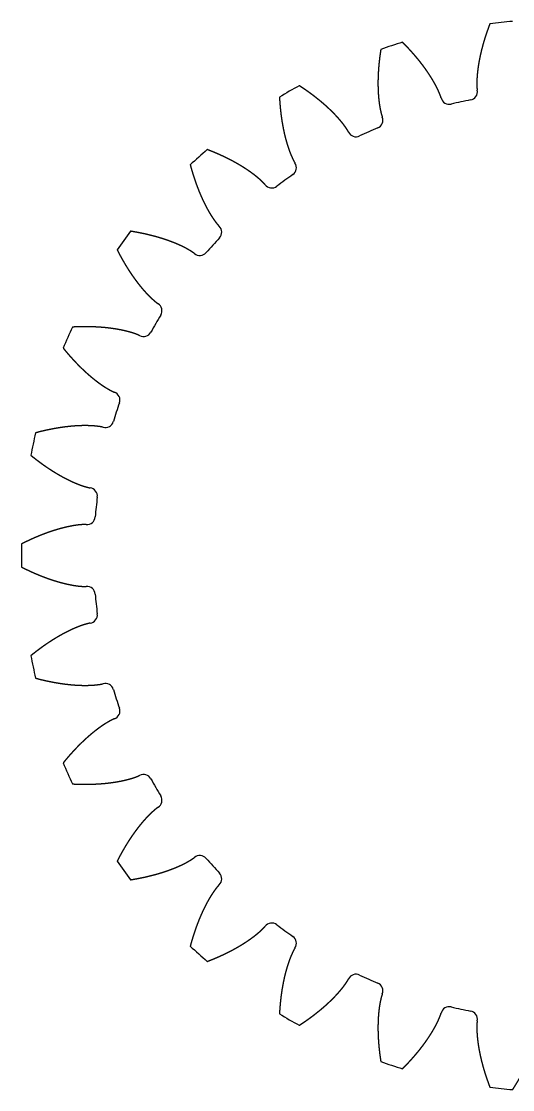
# Model space of a CAD drawing. Header units: millimetres. Extents: x -32 to 32, y -31.9 to 31.9.
# Drawn here: x -32 to -2.7, y -31.9 to 31.9 of the extents above; entities that cross this region are included whole.
import ezdxf

# ---------------------------------------------------------------- set-up
doc = ezdxf.new("R2010")
doc.units = ezdxf.units.MM
doc.layers.get('0').update_dxf_attribs({"linetype": 'CONTINUOUS'})

msp = doc.modelspace()

# ---------------------------------------------------------------- linework, layer by layer
for p, q in [((-4.778, 27.783), (-4.777, 27.774)), ((-6.933, 27.315), (-6.935, 27.324)), ((-10.45, 26.182), (-10.447, 26.174)), ((-12.461, 25.277), (-12.465, 25.285)), ((-15.665, 23.437), (-15.66, 23.43)), ((-17.444, 22.134), (-17.449, 22.141)), ((-20.196, 19.668), (-20.189, 19.662)), ((-21.665, 18.024), (-21.672, 18.029)), ((-23.844, 15.039), (-23.836, 15.035)), ((-24.938, 13.125), (-24.947, 13.13)), ((-26.45, 9.753), (-26.441, 9.75)), ((-27.122, 7.654), (-27.131, 7.656)), ((-27.9, 4.041), (-27.891, 4.04)), ((-28.121, 1.847), (-28.13, 1.848)), ((-28.13, -1.848), (-28.121, -1.847)), ((-27.891, -4.04), (-27.9, -4.041)), ((-27.131, -7.656), (-27.122, -7.654)), ((-26.441, -9.75), (-26.45, -9.753)), ((-24.947, -13.13), (-24.938, -13.125)), ((-23.836, -15.035), (-23.844, -15.039)), ((-21.672, -18.029), (-21.665, -18.024)), ((-20.189, -19.662), (-20.196, -19.668)), ((-17.449, -22.141), (-17.444, -22.134)), ((-15.66, -23.43), (-15.665, -23.437)), ((-12.465, -25.285), (-12.461, -25.277)), ((-10.447, -26.174), (-10.45, -26.182)), ((-6.935, -27.324), (-6.933, -27.315)), ((-4.777, -27.774), (-4.778, -27.783))]:
    msp.add_line(p, q)
for centre, radius, start, end in [((0, 0), 32, 94.77518, 97.22482), ((0, 0), 32, 106.77518, 109.22482), ((0, 0), 32, 118.77518, 121.22482), ((-5.269, 27.689), 0.5, -79.22509, 9.75847), ((-6.448, 27.438), 0.5, 194.24153, 283.22509), ((0, 0), 27.686, 100.77491, 103.22509), ((-10.911, 25.988), 0.5, -67.22509, 21.75847), ((0, 0), 27.686, 112.77491, 115.22509), ((-12.012, 25.498), 0.5, 206.24153, 295.22509), ((0, 0), 32, 130.77518, 133.22482), ((-16.076, 23.152), 0.5, -55.22509, 33.75847), ((0, 0), 27.686, 124.77491, 127.22509), ((-17.051, 22.444), 0.5, 218.24153, 307.22509), ((0, 0), 32, 142.77518, 145.22482), ((-20.538, 19.304), 0.5, -43.22509, 45.75847), ((0, 0), 27.686, 136.77491, 139.22509), ((-21.345, 18.408), 0.5, 230.24153, 319.22509), ((-24.103, 14.612), 0.5, -31.22509, 57.75847), ((0, 0), 27.686, 148.77491, 151.22509), ((0, 0), 32, 154.77518, 157.22482), ((-24.706, 13.568), 0.5, 242.24153, 331.22509), ((-26.614, 9.281), 0.5, -19.22509, 69.75847), ((0, 0), 27.686, 160.77491, 163.22509), ((-26.987, 8.135), 0.5, 254.24153, 343.22509), ((0, 0), 32, 166.77518, 169.22482), ((-27.962, 3.545), 0.5, -7.22509, 81.75847), ((0, 0), 27.686, 172.77491, 175.22509), ((-28.088, 2.346), 0.5, 266.24153, 355.22509), ((0, 0), 32, 178.77518, 181.22482), ((-28.088, -2.346), 0.5, 4.77491, 93.75847), ((0, 0), 27.686, 184.77491, 187.22509), ((-27.962, -3.545), 0.5, -81.75847, 7.22509), ((0, 0), 32, 190.77518, 193.22482), ((-26.987, -8.135), 0.5, 16.77491, 105.75847), ((0, 0), 27.686, 196.77491, 199.22509), ((-26.614, -9.281), 0.5, -69.75847, 19.22509), ((0, 0), 32, 202.77518, 205.22482), ((-24.706, -13.568), 0.5, 28.77491, 117.75847), ((0, 0), 27.686, 208.77491, 211.22509), ((-24.103, -14.612), 0.5, -57.75847, 31.22509), ((0, 0), 32, 214.77518, 217.22482), ((-21.345, -18.408), 0.5, 40.77491, 129.75847), ((0, 0), 27.686, 220.77491, 223.22509), ((-20.538, -19.304), 0.5, -45.75847, 43.22509), ((-17.051, -22.444), 0.5, 52.77491, 141.75847), ((0, 0), 27.686, 232.77491, 235.22509), ((-16.076, -23.152), 0.5, -33.75847, 55.22509), ((0, 0), 32, 226.77518, 229.22482), ((-12.012, -25.498), 0.5, 64.77491, 153.75847), ((0, 0), 27.686, 244.77491, 247.22509), ((-10.911, -25.988), 0.5, -21.75847, 67.22509), ((0, 0), 32, 238.77518, 241.22482), ((-6.448, -27.438), 0.5, 76.77491, 165.75847), ((0, 0), 27.686, 256.77491, 259.22509), ((-5.269, -27.689), 0.5, -9.75847, 79.22509), ((0, 0), 32, 250.77518, 253.22482), ((0, 0), 32, 262.77518, 265.22482)]:
    msp.add_arc(centre, radius, start, end)
for points in [[(-4.024, 31.746), (-4.029, 31.735), (-4.037, 31.712), (-4.05, 31.678), (-4.067, 31.633), (-4.088, 31.576), (-4.109, 31.52), (-4.13, 31.463), (-4.15, 31.406), (-4.17, 31.35), (-4.19, 31.293), (-4.21, 31.236), (-4.229, 31.18), (-4.248, 31.123), (-4.267, 31.066), (-4.285, 31.01), (-4.303, 30.953), (-4.321, 30.896), (-4.339, 30.839), (-4.356, 30.782), (-4.373, 30.726), (-4.39, 30.669), (-4.407, 30.612), (-4.423, 30.555), (-4.439, 30.498), (-4.455, 30.441), (-4.47, 30.384), (-4.485, 30.328), (-4.5, 30.271), (-4.514, 30.214), (-4.529, 30.157), (-4.543, 30.1), (-4.556, 30.043), (-4.569, 29.986), (-4.582, 29.929), (-4.595, 29.872), (-4.607, 29.815), (-4.619, 29.759), (-4.631, 29.702), (-4.642, 29.645), (-4.654, 29.588), (-4.664, 29.531), (-4.675, 29.474), (-4.685, 29.417), (-4.694, 29.361), (-4.703, 29.304), (-4.712, 29.247), (-4.721, 29.19), (-4.729, 29.133), (-4.737, 29.077), (-4.744, 29.02), (-4.751, 28.963), (-4.758, 28.906), (-4.764, 28.85), (-4.77, 28.793), (-4.775, 28.736), (-4.78, 28.68), (-4.784, 28.623), (-4.789, 28.567), (-4.792, 28.51), (-4.795, 28.454), (-4.798, 28.398), (-4.799, 28.341), (-4.8, 28.285), (-4.801, 28.229), (-4.801, 28.173), (-4.8, 28.117), (-4.8, 28.061), (-4.798, 28.005), (-4.796, 27.949), (-4.793, 27.893), (-4.788, 27.849), (-4.784, 27.816), (-4.78, 27.794), (-4.778, 27.783)], [(-6.935, 27.324), (-6.938, 27.335), (-6.944, 27.357), (-6.953, 27.389), (-6.967, 27.431), (-6.986, 27.483), (-7.007, 27.535), (-7.029, 27.587), (-7.051, 27.638), (-7.073, 27.69), (-7.096, 27.741), (-7.119, 27.792), (-7.143, 27.843), (-7.167, 27.894), (-7.193, 27.944), (-7.218, 27.995), (-7.245, 28.045), (-7.271, 28.095), (-7.298, 28.145), (-7.326, 28.194), (-7.354, 28.244), (-7.382, 28.293), (-7.411, 28.343), (-7.44, 28.392), (-7.469, 28.441), (-7.499, 28.489), (-7.529, 28.538), (-7.56, 28.587), (-7.591, 28.635), (-7.622, 28.683), (-7.654, 28.731), (-7.686, 28.779), (-7.718, 28.827), (-7.75, 28.875), (-7.783, 28.923), (-7.817, 28.97), (-7.85, 29.017), (-7.884, 29.065), (-7.918, 29.112), (-7.952, 29.159), (-7.987, 29.206), (-8.022, 29.252), (-8.057, 29.299), (-8.093, 29.345), (-8.129, 29.392), (-8.165, 29.438), (-8.201, 29.484), (-8.238, 29.53), (-8.275, 29.576), (-8.312, 29.621), (-8.35, 29.667), (-8.387, 29.712), (-8.425, 29.758), (-8.463, 29.803), (-8.502, 29.848), (-8.541, 29.893), (-8.58, 29.938), (-8.619, 29.982), (-8.658, 30.027), (-8.698, 30.072), (-8.738, 30.116), (-8.778, 30.16), (-8.819, 30.204), (-8.859, 30.248), (-8.9, 30.292), (-8.941, 30.336), (-8.983, 30.379), (-9.024, 30.423), (-9.066, 30.466), (-9.108, 30.509), (-9.15, 30.552), (-9.184, 30.587), (-9.21, 30.613), (-9.227, 30.63), (-9.236, 30.638)], [(-10.537, 30.215), (-10.539, 30.204), (-10.542, 30.18), (-10.548, 30.144), (-10.555, 30.096), (-10.564, 30.036), (-10.573, 29.977), (-10.581, 29.917), (-10.589, 29.857), (-10.597, 29.798), (-10.605, 29.738), (-10.612, 29.679), (-10.619, 29.619), (-10.626, 29.56), (-10.632, 29.5), (-10.639, 29.441), (-10.645, 29.382), (-10.65, 29.322), (-10.656, 29.263), (-10.661, 29.204), (-10.666, 29.145), (-10.671, 29.086), (-10.675, 29.027), (-10.679, 28.968), (-10.683, 28.909), (-10.686, 28.85), (-10.69, 28.791), (-10.693, 28.732), (-10.695, 28.674), (-10.698, 28.615), (-10.7, 28.556), (-10.701, 28.498), (-10.703, 28.439), (-10.704, 28.381), (-10.705, 28.323), (-10.705, 28.264), (-10.706, 28.206), (-10.706, 28.148), (-10.705, 28.09), (-10.705, 28.032), (-10.703, 27.974), (-10.702, 27.916), (-10.7, 27.858), (-10.698, 27.801), (-10.696, 27.743), (-10.693, 27.685), (-10.69, 27.628), (-10.687, 27.571), (-10.683, 27.513), (-10.679, 27.456), (-10.674, 27.399), (-10.669, 27.342), (-10.664, 27.285), (-10.658, 27.229), (-10.652, 27.172), (-10.645, 27.116), (-10.638, 27.059), (-10.631, 27.003), (-10.623, 26.947), (-10.615, 26.891), (-10.606, 26.835), (-10.597, 26.78), (-10.587, 26.724), (-10.576, 26.669), (-10.565, 26.614), (-10.553, 26.559), (-10.541, 26.504), (-10.529, 26.45), (-10.516, 26.395), (-10.502, 26.341), (-10.487, 26.287), (-10.474, 26.245), (-10.462, 26.213), (-10.454, 26.193), (-10.45, 26.182)], [(-12.465, 25.285), (-12.47, 25.295), (-12.48, 25.315), (-12.496, 25.345), (-12.518, 25.383), (-12.548, 25.43), (-12.579, 25.477), (-12.611, 25.523), (-12.643, 25.568), (-12.676, 25.614), (-12.709, 25.659), (-12.742, 25.705), (-12.776, 25.75), (-12.81, 25.794), (-12.845, 25.838), (-12.881, 25.882), (-12.917, 25.926), (-12.954, 25.969), (-12.991, 26.012), (-13.028, 26.055), (-13.065, 26.098), (-13.103, 26.14), (-13.141, 26.182), (-13.18, 26.224), (-13.219, 26.266), (-13.258, 26.308), (-13.298, 26.349), (-13.338, 26.39), (-13.379, 26.431), (-13.419, 26.472), (-13.46, 26.512), (-13.501, 26.553), (-13.543, 26.593), (-13.585, 26.633), (-13.627, 26.672), (-13.669, 26.712), (-13.712, 26.751), (-13.754, 26.79), (-13.798, 26.829), (-13.841, 26.868), (-13.885, 26.907), (-13.929, 26.945), (-13.973, 26.983), (-14.017, 27.021), (-14.062, 27.059), (-14.107, 27.097), (-14.152, 27.134), (-14.198, 27.172), (-14.243, 27.209), (-14.289, 27.246), (-14.335, 27.283), (-14.382, 27.319), (-14.428, 27.356), (-14.475, 27.392), (-14.522, 27.428), (-14.569, 27.464), (-14.617, 27.5), (-14.664, 27.535), (-14.712, 27.571), (-14.76, 27.606), (-14.809, 27.641), (-14.857, 27.676), (-14.906, 27.711), (-14.955, 27.745), (-15.004, 27.78), (-15.053, 27.814), (-15.103, 27.848), (-15.152, 27.882), (-15.202, 27.915), (-15.252, 27.949), (-15.303, 27.982), (-15.343, 28.009), (-15.374, 28.029), (-15.394, 28.042), (-15.404, 28.048)], [(-16.589, 27.364), (-16.588, 27.352), (-16.587, 27.328), (-16.585, 27.292), (-16.582, 27.244), (-16.578, 27.183), (-16.574, 27.123), (-16.57, 27.063), (-16.566, 27.003), (-16.561, 26.943), (-16.556, 26.883), (-16.551, 26.824), (-16.545, 26.764), (-16.539, 26.705), (-16.534, 26.645), (-16.527, 26.586), (-16.521, 26.526), (-16.514, 26.467), (-16.507, 26.408), (-16.5, 26.349), (-16.492, 26.29), (-16.485, 26.232), (-16.477, 26.173), (-16.468, 26.114), (-16.46, 26.056), (-16.451, 25.998), (-16.442, 25.939), (-16.433, 25.881), (-16.423, 25.823), (-16.413, 25.765), (-16.403, 25.708), (-16.393, 25.65), (-16.382, 25.593), (-16.371, 25.535), (-16.36, 25.478), (-16.348, 25.421), (-16.336, 25.364), (-16.324, 25.307), (-16.312, 25.25), (-16.299, 25.194), (-16.286, 25.137), (-16.272, 25.081), (-16.259, 25.025), (-16.245, 24.969), (-16.23, 24.913), (-16.216, 24.857), (-16.201, 24.802), (-16.185, 24.746), (-16.17, 24.691), (-16.154, 24.636), (-16.138, 24.581), (-16.121, 24.527), (-16.104, 24.472), (-16.086, 24.418), (-16.069, 24.364), (-16.05, 24.31), (-16.032, 24.256), (-16.013, 24.203), (-15.994, 24.149), (-15.974, 24.096), (-15.954, 24.044), (-15.933, 23.991), (-15.912, 23.939), (-15.89, 23.887), (-15.867, 23.836), (-15.845, 23.785), (-15.821, 23.733), (-15.798, 23.683), (-15.774, 23.632), (-15.749, 23.582), (-15.723, 23.532), (-15.701, 23.494), (-15.684, 23.465), (-15.672, 23.447), (-15.665, 23.437)], [(-17.449, 22.141), (-17.456, 22.15), (-17.47, 22.167), (-17.492, 22.193), (-17.522, 22.226), (-17.561, 22.266), (-17.601, 22.305), (-17.642, 22.343), (-17.683, 22.381), (-17.724, 22.419), (-17.766, 22.456), (-17.808, 22.494), (-17.85, 22.531), (-17.893, 22.567), (-17.937, 22.603), (-17.981, 22.638), (-18.025, 22.674), (-18.07, 22.708), (-18.115, 22.743), (-18.16, 22.777), (-18.206, 22.811), (-18.252, 22.845), (-18.298, 22.878), (-18.344, 22.911), (-18.391, 22.944), (-18.438, 22.976), (-18.486, 23.008), (-18.534, 23.04), (-18.581, 23.072), (-18.63, 23.103), (-18.678, 23.134), (-18.727, 23.165), (-18.776, 23.196), (-18.825, 23.226), (-18.874, 23.256), (-18.924, 23.286), (-18.974, 23.316), (-19.024, 23.345), (-19.074, 23.374), (-19.125, 23.403), (-19.176, 23.432), (-19.227, 23.46), (-19.278, 23.489), (-19.329, 23.517), (-19.381, 23.544), (-19.432, 23.572), (-19.484, 23.599), (-19.537, 23.626), (-19.589, 23.653), (-19.642, 23.68), (-19.694, 23.706), (-19.747, 23.732), (-19.8, 23.758), (-19.854, 23.784), (-19.907, 23.809), (-19.961, 23.835), (-20.015, 23.86), (-20.069, 23.885), (-20.123, 23.909), (-20.177, 23.934), (-20.232, 23.958), (-20.287, 23.982), (-20.341, 24.006), (-20.396, 24.03), (-20.452, 24.053), (-20.507, 24.076), (-20.563, 24.099), (-20.618, 24.122), (-20.674, 24.145), (-20.73, 24.167), (-20.786, 24.189), (-20.831, 24.207), (-20.865, 24.22), (-20.888, 24.229), (-20.899, 24.233)], [(-21.916, 23.318), (-21.912, 23.306), (-21.906, 23.282), (-21.897, 23.247), (-21.884, 23.201), (-21.868, 23.143), (-21.851, 23.085), (-21.835, 23.027), (-21.818, 22.969), (-21.801, 22.911), (-21.783, 22.854), (-21.766, 22.797), (-21.748, 22.739), (-21.73, 22.682), (-21.712, 22.625), (-21.694, 22.569), (-21.675, 22.512), (-21.656, 22.455), (-21.637, 22.399), (-21.618, 22.343), (-21.598, 22.287), (-21.578, 22.231), (-21.558, 22.175), (-21.538, 22.12), (-21.518, 22.064), (-21.497, 22.009), (-21.476, 21.954), (-21.455, 21.899), (-21.433, 21.845), (-21.411, 21.79), (-21.39, 21.736), (-21.367, 21.681), (-21.345, 21.627), (-21.322, 21.573), (-21.299, 21.52), (-21.276, 21.466), (-21.253, 21.413), (-21.229, 21.36), (-21.205, 21.307), (-21.181, 21.254), (-21.156, 21.202), (-21.131, 21.15), (-21.106, 21.098), (-21.081, 21.046), (-21.055, 20.994), (-21.029, 20.943), (-21.003, 20.891), (-20.977, 20.84), (-20.95, 20.79), (-20.923, 20.739), (-20.896, 20.689), (-20.868, 20.639), (-20.84, 20.589), (-20.812, 20.54), (-20.783, 20.491), (-20.754, 20.442), (-20.725, 20.393), (-20.695, 20.345), (-20.665, 20.296), (-20.635, 20.249), (-20.604, 20.201), (-20.573, 20.154), (-20.541, 20.108), (-20.509, 20.062), (-20.476, 20.016), (-20.443, 19.97), (-20.41, 19.925), (-20.377, 19.88), (-20.343, 19.836), (-20.308, 19.792), (-20.273, 19.749), (-20.243, 19.716), (-20.22, 19.692), (-20.204, 19.676), (-20.196, 19.668)], [(-21.672, 18.029), (-21.68, 18.037), (-21.697, 18.051), (-21.724, 18.071), (-21.76, 18.097), (-21.806, 18.128), (-21.854, 18.158), (-21.902, 18.187), (-21.95, 18.216), (-21.998, 18.244), (-22.047, 18.272), (-22.095, 18.3), (-22.145, 18.327), (-22.194, 18.354), (-22.244, 18.38), (-22.295, 18.405), (-22.345, 18.43), (-22.396, 18.455), (-22.448, 18.48), (-22.499, 18.504), (-22.551, 18.527), (-22.603, 18.551), (-22.655, 18.574), (-22.707, 18.596), (-22.76, 18.619), (-22.813, 18.641), (-22.866, 18.662), (-22.919, 18.683), (-22.972, 18.704), (-23.026, 18.725), (-23.08, 18.746), (-23.134, 18.766), (-23.188, 18.785), (-23.243, 18.805), (-23.297, 18.824), (-23.352, 18.843), (-23.407, 18.862), (-23.462, 18.88), (-23.517, 18.898), (-23.573, 18.916), (-23.628, 18.933), (-23.684, 18.95), (-23.74, 18.967), (-23.796, 18.984), (-23.852, 19), (-23.909, 19.017), (-23.965, 19.032), (-24.022, 19.048), (-24.079, 19.063), (-24.136, 19.078), (-24.193, 19.093), (-24.25, 19.108), (-24.307, 19.122), (-24.365, 19.136), (-24.422, 19.15), (-24.48, 19.164), (-24.538, 19.177), (-24.596, 19.19), (-24.654, 19.203), (-24.713, 19.216), (-24.771, 19.228), (-24.829, 19.24), (-24.888, 19.252), (-24.947, 19.264), (-25.006, 19.275), (-25.065, 19.286), (-25.124, 19.297), (-25.183, 19.308), (-25.242, 19.319), (-25.302, 19.329), (-25.361, 19.339), (-25.409, 19.347), (-25.445, 19.353), (-25.469, 19.356), (-25.481, 19.358)], [(-26.285, 18.251), (-26.279, 18.241), (-26.268, 18.219), (-26.252, 18.187), (-26.229, 18.144), (-26.201, 18.09), (-26.173, 18.037), (-26.145, 17.984), (-26.117, 17.931), (-26.088, 17.878), (-26.059, 17.825), (-26.03, 17.773), (-26.001, 17.721), (-25.971, 17.669), (-25.942, 17.617), (-25.912, 17.565), (-25.882, 17.514), (-25.852, 17.462), (-25.821, 17.411), (-25.791, 17.36), (-25.76, 17.309), (-25.729, 17.259), (-25.698, 17.209), (-25.666, 17.158), (-25.635, 17.109), (-25.603, 17.059), (-25.571, 17.009), (-25.539, 16.96), (-25.507, 16.911), (-25.474, 16.862), (-25.441, 16.813), (-25.408, 16.765), (-25.375, 16.717), (-25.342, 16.669), (-25.308, 16.621), (-25.274, 16.574), (-25.24, 16.526), (-25.206, 16.479), (-25.171, 16.433), (-25.137, 16.386), (-25.102, 16.34), (-25.067, 16.294), (-25.031, 16.248), (-24.996, 16.203), (-24.96, 16.158), (-24.924, 16.113), (-24.888, 16.068), (-24.851, 16.024), (-24.815, 15.98), (-24.778, 15.936), (-24.741, 15.892), (-24.703, 15.849), (-24.665, 15.806), (-24.627, 15.764), (-24.589, 15.722), (-24.55, 15.68), (-24.512, 15.638), (-24.473, 15.597), (-24.433, 15.556), (-24.394, 15.516), (-24.354, 15.476), (-24.314, 15.436), (-24.273, 15.397), (-24.232, 15.359), (-24.19, 15.321), (-24.149, 15.284), (-24.107, 15.246), (-24.065, 15.21), (-24.022, 15.173), (-23.979, 15.137), (-23.936, 15.103), (-23.9, 15.076), (-23.872, 15.058), (-23.853, 15.045), (-23.844, 15.039)], [(-24.947, 13.13), (-24.956, 13.135), (-24.976, 13.145), (-25.006, 13.16), (-25.047, 13.178), (-25.099, 13.198), (-25.151, 13.217), (-25.204, 13.236), (-25.257, 13.254), (-25.31, 13.272), (-25.364, 13.289), (-25.417, 13.306), (-25.471, 13.322), (-25.525, 13.338), (-25.579, 13.353), (-25.634, 13.368), (-25.689, 13.382), (-25.744, 13.395), (-25.799, 13.409), (-25.854, 13.421), (-25.91, 13.434), (-25.966, 13.446), (-26.021, 13.458), (-26.077, 13.469), (-26.133, 13.48), (-26.19, 13.49), (-26.246, 13.5), (-26.303, 13.51), (-26.359, 13.519), (-26.416, 13.529), (-26.473, 13.537), (-26.53, 13.546), (-26.587, 13.554), (-26.644, 13.562), (-26.702, 13.569), (-26.759, 13.576), (-26.817, 13.583), (-26.875, 13.589), (-26.932, 13.595), (-26.99, 13.601), (-27.048, 13.607), (-27.107, 13.612), (-27.165, 13.617), (-27.223, 13.622), (-27.281, 13.626), (-27.34, 13.63), (-27.399, 13.634), (-27.457, 13.637), (-27.516, 13.641), (-27.575, 13.643), (-27.634, 13.646), (-27.693, 13.649), (-27.752, 13.651), (-27.811, 13.652), (-27.87, 13.654), (-27.93, 13.655), (-27.989, 13.656), (-28.049, 13.657), (-28.108, 13.658), (-28.168, 13.658), (-28.227, 13.658), (-28.287, 13.657), (-28.347, 13.657), (-28.407, 13.656), (-28.467, 13.655), (-28.527, 13.654), (-28.587, 13.652), (-28.647, 13.65), (-28.707, 13.648), (-28.767, 13.646), (-28.828, 13.643), (-28.876, 13.641), (-28.912, 13.639), (-28.936, 13.638), (-28.949, 13.637)], [(-29.505, 12.388), (-29.497, 12.378), (-29.482, 12.36), (-29.459, 12.331), (-29.429, 12.294), (-29.39, 12.247), (-29.352, 12.201), (-29.313, 12.155), (-29.274, 12.109), (-29.235, 12.063), (-29.196, 12.018), (-29.156, 11.973), (-29.117, 11.928), (-29.077, 11.883), (-29.038, 11.838), (-28.998, 11.794), (-28.958, 11.75), (-28.917, 11.706), (-28.877, 11.662), (-28.836, 11.619), (-28.796, 11.575), (-28.755, 11.532), (-28.714, 11.49), (-28.673, 11.447), (-28.632, 11.405), (-28.59, 11.363), (-28.549, 11.321), (-28.507, 11.28), (-28.465, 11.238), (-28.423, 11.197), (-28.381, 11.157), (-28.339, 11.116), (-28.296, 11.076), (-28.254, 11.036), (-28.211, 10.996), (-28.168, 10.957), (-28.125, 10.918), (-28.081, 10.879), (-28.038, 10.84), (-27.994, 10.802), (-27.951, 10.764), (-27.907, 10.726), (-27.863, 10.689), (-27.818, 10.652), (-27.774, 10.615), (-27.729, 10.579), (-27.685, 10.542), (-27.64, 10.507), (-27.595, 10.471), (-27.549, 10.436), (-27.504, 10.401), (-27.458, 10.367), (-27.413, 10.333), (-27.367, 10.299), (-27.32, 10.266), (-27.274, 10.233), (-27.228, 10.2), (-27.181, 10.168), (-27.134, 10.136), (-27.087, 10.105), (-27.039, 10.074), (-26.992, 10.044), (-26.944, 10.014), (-26.896, 9.985), (-26.847, 9.957), (-26.799, 9.929), (-26.75, 9.901), (-26.701, 9.874), (-26.652, 9.847), (-26.603, 9.821), (-26.553, 9.796), (-26.512, 9.778), (-26.481, 9.765), (-26.46, 9.757), (-26.45, 9.753)], [(-27.131, 7.656), (-27.142, 7.659), (-27.163, 7.665), (-27.196, 7.673), (-27.24, 7.682), (-27.294, 7.691), (-27.35, 7.699), (-27.405, 7.706), (-27.461, 7.713), (-27.517, 7.719), (-27.572, 7.725), (-27.628, 7.731), (-27.684, 7.736), (-27.741, 7.74), (-27.797, 7.743), (-27.853, 7.746), (-27.91, 7.748), (-27.966, 7.75), (-28.023, 7.752), (-28.08, 7.753), (-28.137, 7.753), (-28.194, 7.754), (-28.251, 7.753), (-28.308, 7.753), (-28.365, 7.752), (-28.422, 7.75), (-28.479, 7.748), (-28.537, 7.746), (-28.594, 7.744), (-28.652, 7.741), (-28.709, 7.737), (-28.767, 7.734), (-28.824, 7.73), (-28.882, 7.725), (-28.939, 7.721), (-28.997, 7.716), (-29.055, 7.71), (-29.113, 7.705), (-29.171, 7.699), (-29.228, 7.692), (-29.286, 7.686), (-29.344, 7.679), (-29.402, 7.672), (-29.46, 7.664), (-29.518, 7.656), (-29.576, 7.648), (-29.634, 7.639), (-29.693, 7.631), (-29.751, 7.622), (-29.809, 7.612), (-29.867, 7.603), (-29.925, 7.593), (-29.984, 7.582), (-30.042, 7.572), (-30.1, 7.561), (-30.158, 7.55), (-30.217, 7.539), (-30.275, 7.527), (-30.333, 7.515), (-30.392, 7.503), (-30.45, 7.491), (-30.509, 7.478), (-30.567, 7.465), (-30.625, 7.452), (-30.684, 7.438), (-30.742, 7.424), (-30.801, 7.41), (-30.859, 7.396), (-30.918, 7.382), (-30.976, 7.367), (-31.034, 7.352), (-31.081, 7.339), (-31.116, 7.33), (-31.14, 7.324), (-31.151, 7.321)], [(-31.436, 5.983), (-31.426, 5.975), (-31.408, 5.96), (-31.379, 5.937), (-31.342, 5.907), (-31.294, 5.869), (-31.247, 5.832), (-31.199, 5.795), (-31.152, 5.758), (-31.104, 5.721), (-31.056, 5.685), (-31.008, 5.649), (-30.961, 5.613), (-30.912, 5.578), (-30.864, 5.542), (-30.816, 5.507), (-30.768, 5.472), (-30.719, 5.438), (-30.671, 5.403), (-30.622, 5.369), (-30.573, 5.335), (-30.524, 5.302), (-30.475, 5.269), (-30.426, 5.236), (-30.377, 5.203), (-30.328, 5.17), (-30.279, 5.138), (-30.229, 5.106), (-30.18, 5.074), (-30.13, 5.043), (-30.08, 5.012), (-30.031, 4.981), (-29.981, 4.951), (-29.931, 4.92), (-29.88, 4.891), (-29.83, 4.861), (-29.78, 4.832), (-29.73, 4.803), (-29.679, 4.774), (-29.628, 4.745), (-29.578, 4.717), (-29.527, 4.69), (-29.476, 4.662), (-29.425, 4.635), (-29.374, 4.608), (-29.323, 4.582), (-29.272, 4.556), (-29.22, 4.53), (-29.169, 4.505), (-29.117, 4.48), (-29.066, 4.455), (-29.014, 4.431), (-28.962, 4.408), (-28.91, 4.384), (-28.858, 4.361), (-28.806, 4.339), (-28.753, 4.317), (-28.701, 4.295), (-28.648, 4.273), (-28.596, 4.253), (-28.543, 4.232), (-28.49, 4.212), (-28.437, 4.193), (-28.384, 4.175), (-28.331, 4.157), (-28.277, 4.14), (-28.224, 4.123), (-28.17, 4.107), (-28.117, 4.09), (-28.063, 4.075), (-28.009, 4.061), (-27.966, 4.052), (-27.933, 4.046), (-27.911, 4.043), (-27.9, 4.041)], [(-28.13, 1.848), (-28.141, 1.849), (-28.164, 1.85), (-28.197, 1.851), (-28.241, 1.851), (-28.297, 1.848), (-28.353, 1.845), (-28.409, 1.84), (-28.464, 1.835), (-28.52, 1.83), (-28.576, 1.824), (-28.632, 1.817), (-28.688, 1.811), (-28.744, 1.803), (-28.799, 1.795), (-28.855, 1.786), (-28.911, 1.776), (-28.967, 1.766), (-29.022, 1.756), (-29.078, 1.745), (-29.134, 1.734), (-29.19, 1.722), (-29.245, 1.71), (-29.301, 1.698), (-29.357, 1.685), (-29.412, 1.672), (-29.468, 1.658), (-29.524, 1.644), (-29.579, 1.629), (-29.635, 1.615), (-29.69, 1.599), (-29.746, 1.584), (-29.801, 1.568), (-29.857, 1.552), (-29.912, 1.535), (-29.968, 1.518), (-30.023, 1.501), (-30.078, 1.483), (-30.134, 1.466), (-30.189, 1.447), (-30.244, 1.429), (-30.3, 1.41), (-30.355, 1.391), (-30.41, 1.371), (-30.465, 1.352), (-30.52, 1.332), (-30.575, 1.311), (-30.63, 1.29), (-30.685, 1.269), (-30.74, 1.248), (-30.795, 1.227), (-30.85, 1.205), (-30.905, 1.183), (-30.96, 1.16), (-31.014, 1.138), (-31.069, 1.115), (-31.124, 1.092), (-31.178, 1.068), (-31.233, 1.044), (-31.288, 1.02), (-31.342, 0.996), (-31.397, 0.971), (-31.451, 0.947), (-31.505, 0.921), (-31.56, 0.896), (-31.614, 0.87), (-31.668, 0.845), (-31.722, 0.818), (-31.777, 0.792), (-31.831, 0.765), (-31.885, 0.739), (-31.928, 0.717), (-31.96, 0.7), (-31.982, 0.69), (-31.993, 0.684)], [(-31.993, -0.684), (-31.982, -0.69), (-31.96, -0.7), (-31.928, -0.717), (-31.885, -0.739), (-31.831, -0.765), (-31.777, -0.792), (-31.722, -0.818), (-31.668, -0.845), (-31.614, -0.87), (-31.56, -0.896), (-31.505, -0.921), (-31.451, -0.947), (-31.397, -0.971), (-31.342, -0.996), (-31.288, -1.02), (-31.233, -1.044), (-31.178, -1.068), (-31.124, -1.092), (-31.069, -1.115), (-31.014, -1.138), (-30.96, -1.16), (-30.905, -1.183), (-30.85, -1.205), (-30.795, -1.227), (-30.74, -1.248), (-30.685, -1.269), (-30.63, -1.29), (-30.575, -1.311), (-30.52, -1.332), (-30.465, -1.352), (-30.41, -1.371), (-30.355, -1.391), (-30.3, -1.41), (-30.244, -1.429), (-30.189, -1.447), (-30.134, -1.466), (-30.078, -1.483), (-30.023, -1.501), (-29.968, -1.518), (-29.912, -1.535), (-29.857, -1.552), (-29.801, -1.568), (-29.746, -1.584), (-29.69, -1.599), (-29.635, -1.615), (-29.579, -1.629), (-29.524, -1.644), (-29.468, -1.658), (-29.412, -1.672), (-29.357, -1.685), (-29.301, -1.698), (-29.245, -1.71), (-29.19, -1.722), (-29.134, -1.734), (-29.078, -1.745), (-29.022, -1.756), (-28.967, -1.766), (-28.911, -1.776), (-28.855, -1.786), (-28.799, -1.795), (-28.744, -1.803), (-28.688, -1.811), (-28.632, -1.817), (-28.576, -1.824), (-28.52, -1.83), (-28.464, -1.835), (-28.409, -1.84), (-28.353, -1.845), (-28.297, -1.848), (-28.241, -1.851), (-28.197, -1.851), (-28.164, -1.85), (-28.141, -1.849), (-28.13, -1.848)], [(-27.9, -4.041), (-27.911, -4.043), (-27.933, -4.046), (-27.966, -4.052), (-28.009, -4.061), (-28.063, -4.075), (-28.117, -4.09), (-28.17, -4.107), (-28.224, -4.123), (-28.277, -4.14), (-28.331, -4.157), (-28.384, -4.175), (-28.437, -4.193), (-28.49, -4.212), (-28.543, -4.232), (-28.596, -4.253), (-28.648, -4.273), (-28.701, -4.295), (-28.753, -4.317), (-28.806, -4.339), (-28.858, -4.361), (-28.91, -4.384), (-28.962, -4.408), (-29.014, -4.431), (-29.066, -4.455), (-29.117, -4.48), (-29.169, -4.505), (-29.22, -4.53), (-29.272, -4.556), (-29.323, -4.582), (-29.374, -4.608), (-29.425, -4.635), (-29.476, -4.662), (-29.527, -4.69), (-29.578, -4.717), (-29.628, -4.745), (-29.679, -4.774), (-29.73, -4.803), (-29.78, -4.832), (-29.83, -4.861), (-29.88, -4.891), (-29.931, -4.92), (-29.981, -4.951), (-30.031, -4.981), (-30.08, -5.012), (-30.13, -5.043), (-30.18, -5.074), (-30.229, -5.106), (-30.279, -5.138), (-30.328, -5.17), (-30.377, -5.203), (-30.426, -5.236), (-30.475, -5.269), (-30.524, -5.302), (-30.573, -5.335), (-30.622, -5.369), (-30.671, -5.403), (-30.719, -5.438), (-30.768, -5.472), (-30.816, -5.507), (-30.864, -5.542), (-30.912, -5.578), (-30.961, -5.613), (-31.008, -5.649), (-31.056, -5.685), (-31.104, -5.721), (-31.152, -5.758), (-31.199, -5.795), (-31.247, -5.832), (-31.294, -5.869), (-31.342, -5.907), (-31.379, -5.937), (-31.408, -5.96), (-31.426, -5.975), (-31.436, -5.983)], [(-31.151, -7.321), (-31.14, -7.324), (-31.116, -7.33), (-31.081, -7.339), (-31.034, -7.352), (-30.976, -7.367), (-30.918, -7.382), (-30.859, -7.396), (-30.801, -7.41), (-30.742, -7.424), (-30.684, -7.438), (-30.625, -7.452), (-30.567, -7.465), (-30.509, -7.478), (-30.45, -7.491), (-30.392, -7.503), (-30.333, -7.515), (-30.275, -7.527), (-30.217, -7.539), (-30.158, -7.55), (-30.1, -7.561), (-30.042, -7.572), (-29.984, -7.582), (-29.925, -7.593), (-29.867, -7.603), (-29.809, -7.612), (-29.751, -7.622), (-29.693, -7.631), (-29.634, -7.639), (-29.576, -7.648), (-29.518, -7.656), (-29.46, -7.664), (-29.402, -7.672), (-29.344, -7.679), (-29.286, -7.686), (-29.228, -7.692), (-29.171, -7.699), (-29.113, -7.705), (-29.055, -7.71), (-28.997, -7.716), (-28.939, -7.721), (-28.882, -7.725), (-28.824, -7.73), (-28.767, -7.734), (-28.709, -7.737), (-28.652, -7.741), (-28.594, -7.744), (-28.537, -7.746), (-28.479, -7.748), (-28.422, -7.75), (-28.365, -7.752), (-28.308, -7.753), (-28.251, -7.753), (-28.194, -7.754), (-28.137, -7.753), (-28.08, -7.753), (-28.023, -7.752), (-27.966, -7.75), (-27.91, -7.748), (-27.853, -7.746), (-27.797, -7.743), (-27.741, -7.74), (-27.684, -7.736), (-27.628, -7.731), (-27.572, -7.725), (-27.517, -7.719), (-27.461, -7.713), (-27.405, -7.706), (-27.35, -7.699), (-27.294, -7.691), (-27.24, -7.682), (-27.196, -7.673), (-27.163, -7.665), (-27.142, -7.659), (-27.131, -7.656)], [(-26.45, -9.753), (-26.46, -9.757), (-26.481, -9.765), (-26.512, -9.778), (-26.553, -9.796), (-26.603, -9.821), (-26.652, -9.847), (-26.701, -9.874), (-26.75, -9.901), (-26.799, -9.929), (-26.847, -9.957), (-26.896, -9.985), (-26.944, -10.014), (-26.992, -10.044), (-27.039, -10.074), (-27.087, -10.105), (-27.134, -10.136), (-27.181, -10.168), (-27.228, -10.2), (-27.274, -10.233), (-27.32, -10.266), (-27.367, -10.299), (-27.413, -10.333), (-27.458, -10.367), (-27.504, -10.401), (-27.549, -10.436), (-27.595, -10.471), (-27.64, -10.507), (-27.685, -10.542), (-27.729, -10.579), (-27.774, -10.615), (-27.818, -10.652), (-27.863, -10.689), (-27.907, -10.726), (-27.951, -10.764), (-27.994, -10.802), (-28.038, -10.84), (-28.081, -10.879), (-28.125, -10.918), (-28.168, -10.957), (-28.211, -10.996), (-28.254, -11.036), (-28.296, -11.076), (-28.339, -11.116), (-28.381, -11.157), (-28.423, -11.197), (-28.465, -11.238), (-28.507, -11.28), (-28.549, -11.321), (-28.59, -11.363), (-28.632, -11.405), (-28.673, -11.447), (-28.714, -11.49), (-28.755, -11.532), (-28.796, -11.575), (-28.836, -11.619), (-28.877, -11.662), (-28.917, -11.706), (-28.958, -11.75), (-28.998, -11.794), (-29.038, -11.838), (-29.077, -11.883), (-29.117, -11.928), (-29.156, -11.973), (-29.196, -12.018), (-29.235, -12.063), (-29.274, -12.109), (-29.313, -12.155), (-29.352, -12.201), (-29.39, -12.247), (-29.429, -12.294), (-29.459, -12.331), (-29.482, -12.36), (-29.497, -12.378), (-29.505, -12.388)], [(-28.949, -13.637), (-28.936, -13.638), (-28.912, -13.639), (-28.876, -13.641), (-28.828, -13.643), (-28.767, -13.646), (-28.707, -13.648), (-28.647, -13.65), (-28.587, -13.652), (-28.527, -13.654), (-28.467, -13.655), (-28.407, -13.656), (-28.347, -13.657), (-28.287, -13.657), (-28.227, -13.658), (-28.168, -13.658), (-28.108, -13.658), (-28.049, -13.657), (-27.989, -13.656), (-27.93, -13.655), (-27.87, -13.654), (-27.811, -13.652), (-27.752, -13.651), (-27.693, -13.649), (-27.634, -13.646), (-27.575, -13.643), (-27.516, -13.641), (-27.457, -13.637), (-27.399, -13.634), (-27.34, -13.63), (-27.281, -13.626), (-27.223, -13.622), (-27.165, -13.617), (-27.107, -13.612), (-27.048, -13.607), (-26.99, -13.601), (-26.932, -13.595), (-26.875, -13.589), (-26.817, -13.583), (-26.759, -13.576), (-26.702, -13.569), (-26.644, -13.562), (-26.587, -13.554), (-26.53, -13.546), (-26.473, -13.537), (-26.416, -13.529), (-26.359, -13.519), (-26.303, -13.51), (-26.246, -13.5), (-26.19, -13.49), (-26.133, -13.48), (-26.077, -13.469), (-26.021, -13.458), (-25.966, -13.446), (-25.91, -13.434), (-25.854, -13.421), (-25.799, -13.409), (-25.744, -13.395), (-25.689, -13.382), (-25.634, -13.368), (-25.579, -13.353), (-25.525, -13.338), (-25.471, -13.322), (-25.417, -13.306), (-25.364, -13.289), (-25.31, -13.272), (-25.257, -13.254), (-25.204, -13.236), (-25.151, -13.217), (-25.099, -13.198), (-25.047, -13.178), (-25.006, -13.16), (-24.976, -13.145), (-24.956, -13.135), (-24.947, -13.13)], [(-23.844, -15.039), (-23.853, -15.045), (-23.872, -15.058), (-23.9, -15.076), (-23.936, -15.103), (-23.979, -15.137), (-24.022, -15.173), (-24.065, -15.21), (-24.107, -15.246), (-24.149, -15.284), (-24.19, -15.321), (-24.232, -15.359), (-24.273, -15.397), (-24.314, -15.436), (-24.354, -15.476), (-24.394, -15.516), (-24.433, -15.556), (-24.473, -15.597), (-24.512, -15.638), (-24.55, -15.68), (-24.589, -15.722), (-24.627, -15.764), (-24.665, -15.806), (-24.703, -15.849), (-24.741, -15.892), (-24.778, -15.936), (-24.815, -15.98), (-24.851, -16.024), (-24.888, -16.068), (-24.924, -16.113), (-24.96, -16.158), (-24.996, -16.203), (-25.031, -16.248), (-25.067, -16.294), (-25.102, -16.34), (-25.137, -16.386), (-25.171, -16.433), (-25.206, -16.479), (-25.24, -16.526), (-25.274, -16.574), (-25.308, -16.621), (-25.342, -16.669), (-25.375, -16.717), (-25.408, -16.765), (-25.441, -16.813), (-25.474, -16.862), (-25.507, -16.911), (-25.539, -16.96), (-25.571, -17.009), (-25.603, -17.059), (-25.635, -17.109), (-25.666, -17.158), (-25.698, -17.209), (-25.729, -17.259), (-25.76, -17.309), (-25.791, -17.36), (-25.821, -17.411), (-25.852, -17.462), (-25.882, -17.514), (-25.912, -17.565), (-25.942, -17.617), (-25.971, -17.669), (-26.001, -17.721), (-26.03, -17.773), (-26.059, -17.825), (-26.088, -17.878), (-26.117, -17.931), (-26.145, -17.984), (-26.173, -18.037), (-26.201, -18.09), (-26.229, -18.144), (-26.252, -18.187), (-26.268, -18.219), (-26.279, -18.241), (-26.285, -18.251)], [(-25.481, -19.358), (-25.469, -19.356), (-25.445, -19.353), (-25.409, -19.347), (-25.361, -19.339), (-25.302, -19.329), (-25.242, -19.319), (-25.183, -19.308), (-25.124, -19.297), (-25.065, -19.286), (-25.006, -19.275), (-24.947, -19.264), (-24.888, -19.252), (-24.829, -19.24), (-24.771, -19.228), (-24.713, -19.216), (-24.654, -19.203), (-24.596, -19.19), (-24.538, -19.177), (-24.48, -19.164), (-24.422, -19.15), (-24.365, -19.136), (-24.307, -19.122), (-24.25, -19.108), (-24.193, -19.093), (-24.136, -19.078), (-24.079, -19.063), (-24.022, -19.048), (-23.965, -19.032), (-23.909, -19.017), (-23.852, -19), (-23.796, -18.984), (-23.74, -18.967), (-23.684, -18.95), (-23.628, -18.933), (-23.573, -18.916), (-23.517, -18.898), (-23.462, -18.88), (-23.407, -18.862), (-23.352, -18.843), (-23.297, -18.824), (-23.243, -18.805), (-23.188, -18.785), (-23.134, -18.766), (-23.08, -18.746), (-23.026, -18.725), (-22.972, -18.704), (-22.919, -18.683), (-22.866, -18.662), (-22.813, -18.641), (-22.76, -18.619), (-22.707, -18.596), (-22.655, -18.574), (-22.603, -18.551), (-22.551, -18.527), (-22.499, -18.504), (-22.448, -18.48), (-22.396, -18.455), (-22.345, -18.43), (-22.295, -18.405), (-22.244, -18.38), (-22.194, -18.354), (-22.145, -18.327), (-22.095, -18.3), (-22.047, -18.272), (-21.998, -18.244), (-21.95, -18.216), (-21.902, -18.187), (-21.854, -18.158), (-21.806, -18.128), (-21.76, -18.097), (-21.724, -18.071), (-21.697, -18.051), (-21.68, -18.037), (-21.672, -18.029)], [(-20.196, -19.668), (-20.204, -19.676), (-20.22, -19.692), (-20.243, -19.716), (-20.273, -19.749), (-20.308, -19.792), (-20.343, -19.836), (-20.377, -19.88), (-20.41, -19.925), (-20.443, -19.97), (-20.476, -20.016), (-20.509, -20.062), (-20.541, -20.108), (-20.573, -20.154), (-20.604, -20.201), (-20.635, -20.249), (-20.665, -20.296), (-20.695, -20.345), (-20.725, -20.393), (-20.754, -20.442), (-20.783, -20.491), (-20.812, -20.54), (-20.84, -20.589), (-20.868, -20.639), (-20.896, -20.689), (-20.923, -20.739), (-20.95, -20.79), (-20.977, -20.84), (-21.003, -20.891), (-21.029, -20.943), (-21.055, -20.994), (-21.081, -21.046), (-21.106, -21.098), (-21.131, -21.15), (-21.156, -21.202), (-21.181, -21.254), (-21.205, -21.307), (-21.229, -21.36), (-21.253, -21.413), (-21.276, -21.466), (-21.299, -21.52), (-21.322, -21.573), (-21.345, -21.627), (-21.367, -21.681), (-21.39, -21.736), (-21.411, -21.79), (-21.433, -21.845), (-21.455, -21.899), (-21.476, -21.954), (-21.497, -22.009), (-21.518, -22.064), (-21.538, -22.12), (-21.558, -22.175), (-21.578, -22.231), (-21.598, -22.287), (-21.618, -22.343), (-21.637, -22.399), (-21.656, -22.455), (-21.675, -22.512), (-21.694, -22.569), (-21.712, -22.625), (-21.73, -22.682), (-21.748, -22.739), (-21.766, -22.797), (-21.783, -22.854), (-21.801, -22.911), (-21.818, -22.969), (-21.835, -23.027), (-21.851, -23.085), (-21.868, -23.143), (-21.884, -23.201), (-21.897, -23.247), (-21.906, -23.282), (-21.912, -23.306), (-21.916, -23.318)], [(-20.899, -24.233), (-20.888, -24.229), (-20.865, -24.22), (-20.831, -24.207), (-20.786, -24.189), (-20.73, -24.167), (-20.674, -24.145), (-20.618, -24.122), (-20.563, -24.099), (-20.507, -24.076), (-20.452, -24.053), (-20.396, -24.03), (-20.341, -24.006), (-20.287, -23.982), (-20.232, -23.958), (-20.177, -23.934), (-20.123, -23.909), (-20.069, -23.885), (-20.015, -23.86), (-19.961, -23.835), (-19.907, -23.809), (-19.854, -23.784), (-19.8, -23.758), (-19.747, -23.732), (-19.694, -23.706), (-19.642, -23.68), (-19.589, -23.653), (-19.537, -23.626), (-19.484, -23.599), (-19.432, -23.572), (-19.381, -23.544), (-19.329, -23.517), (-19.278, -23.489), (-19.227, -23.46), (-19.176, -23.432), (-19.125, -23.403), (-19.074, -23.374), (-19.024, -23.345), (-18.974, -23.316), (-18.924, -23.286), (-18.874, -23.256), (-18.825, -23.226), (-18.776, -23.196), (-18.727, -23.165), (-18.678, -23.134), (-18.63, -23.103), (-18.581, -23.072), (-18.534, -23.04), (-18.486, -23.008), (-18.438, -22.976), (-18.391, -22.944), (-18.344, -22.911), (-18.298, -22.878), (-18.252, -22.845), (-18.206, -22.811), (-18.16, -22.777), (-18.115, -22.743), (-18.07, -22.708), (-18.025, -22.674), (-17.981, -22.638), (-17.937, -22.603), (-17.893, -22.567), (-17.85, -22.531), (-17.808, -22.494), (-17.766, -22.456), (-17.724, -22.419), (-17.683, -22.381), (-17.642, -22.343), (-17.601, -22.305), (-17.561, -22.266), (-17.522, -22.226), (-17.492, -22.193), (-17.47, -22.167), (-17.456, -22.15), (-17.449, -22.141)], [(-15.665, -23.437), (-15.672, -23.447), (-15.684, -23.465), (-15.701, -23.494), (-15.723, -23.532), (-15.749, -23.582), (-15.774, -23.632), (-15.798, -23.683), (-15.821, -23.733), (-15.845, -23.785), (-15.867, -23.836), (-15.89, -23.887), (-15.912, -23.939), (-15.933, -23.991), (-15.954, -24.044), (-15.974, -24.096), (-15.994, -24.149), (-16.013, -24.203), (-16.032, -24.256), (-16.05, -24.31), (-16.069, -24.364), (-16.086, -24.418), (-16.104, -24.472), (-16.121, -24.527), (-16.138, -24.581), (-16.154, -24.636), (-16.17, -24.691), (-16.185, -24.746), (-16.201, -24.802), (-16.216, -24.857), (-16.23, -24.913), (-16.245, -24.969), (-16.259, -25.025), (-16.272, -25.081), (-16.286, -25.137), (-16.299, -25.194), (-16.312, -25.25), (-16.324, -25.307), (-16.336, -25.364), (-16.348, -25.421), (-16.36, -25.478), (-16.371, -25.535), (-16.382, -25.593), (-16.393, -25.65), (-16.403, -25.708), (-16.413, -25.765), (-16.423, -25.823), (-16.433, -25.881), (-16.442, -25.939), (-16.451, -25.998), (-16.46, -26.056), (-16.468, -26.114), (-16.477, -26.173), (-16.485, -26.232), (-16.492, -26.29), (-16.5, -26.349), (-16.507, -26.408), (-16.514, -26.467), (-16.521, -26.526), (-16.527, -26.586), (-16.534, -26.645), (-16.539, -26.705), (-16.545, -26.764), (-16.551, -26.824), (-16.556, -26.883), (-16.561, -26.943), (-16.566, -27.003), (-16.57, -27.063), (-16.574, -27.123), (-16.578, -27.183), (-16.582, -27.244), (-16.585, -27.292), (-16.587, -27.328), (-16.588, -27.352), (-16.589, -27.364)], [(-15.404, -28.048), (-15.394, -28.042), (-15.374, -28.029), (-15.343, -28.009), (-15.303, -27.982), (-15.252, -27.949), (-15.202, -27.915), (-15.152, -27.882), (-15.103, -27.848), (-15.053, -27.814), (-15.004, -27.78), (-14.955, -27.745), (-14.906, -27.711), (-14.857, -27.676), (-14.809, -27.641), (-14.76, -27.606), (-14.712, -27.571), (-14.664, -27.535), (-14.617, -27.5), (-14.569, -27.464), (-14.522, -27.428), (-14.475, -27.392), (-14.428, -27.356), (-14.382, -27.319), (-14.335, -27.283), (-14.289, -27.246), (-14.243, -27.209), (-14.198, -27.172), (-14.152, -27.134), (-14.107, -27.097), (-14.062, -27.059), (-14.017, -27.021), (-13.973, -26.983), (-13.929, -26.945), (-13.885, -26.907), (-13.841, -26.868), (-13.798, -26.829), (-13.754, -26.79), (-13.712, -26.751), (-13.669, -26.712), (-13.627, -26.672), (-13.585, -26.633), (-13.543, -26.593), (-13.501, -26.553), (-13.46, -26.512), (-13.419, -26.472), (-13.379, -26.431), (-13.338, -26.39), (-13.298, -26.349), (-13.258, -26.308), (-13.219, -26.266), (-13.18, -26.224), (-13.141, -26.182), (-13.103, -26.14), (-13.065, -26.098), (-13.028, -26.055), (-12.991, -26.012), (-12.954, -25.969), (-12.917, -25.926), (-12.881, -25.882), (-12.845, -25.838), (-12.81, -25.794), (-12.776, -25.75), (-12.742, -25.705), (-12.709, -25.659), (-12.676, -25.614), (-12.643, -25.568), (-12.611, -25.523), (-12.579, -25.477), (-12.548, -25.43), (-12.518, -25.383), (-12.496, -25.345), (-12.48, -25.315), (-12.47, -25.295), (-12.465, -25.285)], [(-10.45, -26.182), (-10.454, -26.193), (-10.462, -26.213), (-10.474, -26.245), (-10.487, -26.287), (-10.502, -26.341), (-10.516, -26.395), (-10.529, -26.45), (-10.541, -26.504), (-10.553, -26.559), (-10.565, -26.614), (-10.576, -26.669), (-10.587, -26.724), (-10.597, -26.78), (-10.606, -26.835), (-10.615, -26.891), (-10.623, -26.947), (-10.631, -27.003), (-10.638, -27.059), (-10.645, -27.116), (-10.652, -27.172), (-10.658, -27.229), (-10.664, -27.285), (-10.669, -27.342), (-10.674, -27.399), (-10.679, -27.456), (-10.683, -27.513), (-10.687, -27.571), (-10.69, -27.628), (-10.693, -27.685), (-10.696, -27.743), (-10.698, -27.801), (-10.7, -27.858), (-10.702, -27.916), (-10.703, -27.974), (-10.705, -28.032), (-10.705, -28.09), (-10.706, -28.148), (-10.706, -28.206), (-10.705, -28.264), (-10.705, -28.323), (-10.704, -28.381), (-10.703, -28.439), (-10.701, -28.498), (-10.7, -28.556), (-10.698, -28.615), (-10.695, -28.674), (-10.693, -28.732), (-10.69, -28.791), (-10.686, -28.85), (-10.683, -28.909), (-10.679, -28.968), (-10.675, -29.027), (-10.671, -29.086), (-10.666, -29.145), (-10.661, -29.204), (-10.656, -29.263), (-10.65, -29.322), (-10.645, -29.382), (-10.639, -29.441), (-10.632, -29.5), (-10.626, -29.56), (-10.619, -29.619), (-10.612, -29.679), (-10.605, -29.738), (-10.597, -29.798), (-10.589, -29.857), (-10.581, -29.917), (-10.573, -29.977), (-10.564, -30.036), (-10.555, -30.096), (-10.548, -30.144), (-10.542, -30.18), (-10.539, -30.204), (-10.537, -30.215)], [(-9.236, -30.638), (-9.227, -30.63), (-9.21, -30.613), (-9.184, -30.587), (-9.15, -30.552), (-9.108, -30.509), (-9.066, -30.466), (-9.024, -30.423), (-8.983, -30.379), (-8.941, -30.336), (-8.9, -30.292), (-8.859, -30.248), (-8.819, -30.204), (-8.778, -30.16), (-8.738, -30.116), (-8.698, -30.072), (-8.658, -30.027), (-8.619, -29.982), (-8.58, -29.938), (-8.541, -29.893), (-8.502, -29.848), (-8.463, -29.803), (-8.425, -29.758), (-8.387, -29.712), (-8.35, -29.667), (-8.312, -29.621), (-8.275, -29.576), (-8.238, -29.53), (-8.201, -29.484), (-8.165, -29.438), (-8.129, -29.392), (-8.093, -29.345), (-8.057, -29.299), (-8.022, -29.252), (-7.987, -29.206), (-7.952, -29.159), (-7.918, -29.112), (-7.884, -29.065), (-7.85, -29.017), (-7.817, -28.97), (-7.783, -28.923), (-7.75, -28.875), (-7.718, -28.827), (-7.686, -28.779), (-7.654, -28.731), (-7.622, -28.683), (-7.591, -28.635), (-7.56, -28.587), (-7.529, -28.538), (-7.499, -28.489), (-7.469, -28.441), (-7.44, -28.392), (-7.411, -28.343), (-7.382, -28.293), (-7.354, -28.244), (-7.326, -28.194), (-7.298, -28.145), (-7.271, -28.095), (-7.245, -28.045), (-7.218, -27.995), (-7.193, -27.944), (-7.167, -27.894), (-7.143, -27.843), (-7.119, -27.792), (-7.096, -27.741), (-7.073, -27.69), (-7.051, -27.638), (-7.029, -27.587), (-7.007, -27.535), (-6.986, -27.483), (-6.967, -27.431), (-6.953, -27.389), (-6.944, -27.357), (-6.938, -27.335), (-6.935, -27.324)], [(-4.778, -27.783), (-4.78, -27.794), (-4.784, -27.816), (-4.788, -27.849), (-4.793, -27.893), (-4.796, -27.949), (-4.798, -28.005), (-4.8, -28.061), (-4.8, -28.117), (-4.801, -28.173), (-4.801, -28.229), (-4.8, -28.285), (-4.799, -28.341), (-4.798, -28.398), (-4.795, -28.454), (-4.792, -28.51), (-4.789, -28.567), (-4.784, -28.623), (-4.78, -28.68), (-4.775, -28.736), (-4.77, -28.793), (-4.764, -28.85), (-4.758, -28.906), (-4.751, -28.963), (-4.744, -29.02), (-4.737, -29.077), (-4.729, -29.133), (-4.721, -29.19), (-4.712, -29.247), (-4.703, -29.304), (-4.694, -29.361), (-4.685, -29.417), (-4.675, -29.474), (-4.664, -29.531), (-4.654, -29.588), (-4.642, -29.645), (-4.631, -29.702), (-4.619, -29.759), (-4.607, -29.815), (-4.595, -29.872), (-4.582, -29.929), (-4.569, -29.986), (-4.556, -30.043), (-4.543, -30.1), (-4.529, -30.157), (-4.514, -30.214), (-4.5, -30.271), (-4.485, -30.328), (-4.47, -30.384), (-4.455, -30.441), (-4.439, -30.498), (-4.423, -30.555), (-4.407, -30.612), (-4.39, -30.669), (-4.373, -30.726), (-4.356, -30.782), (-4.339, -30.839), (-4.321, -30.896), (-4.303, -30.953), (-4.285, -31.01), (-4.267, -31.066), (-4.248, -31.123), (-4.229, -31.18), (-4.21, -31.236), (-4.19, -31.293), (-4.17, -31.35), (-4.15, -31.406), (-4.13, -31.463), (-4.109, -31.52), (-4.088, -31.576), (-4.067, -31.633), (-4.05, -31.678), (-4.037, -31.712), (-4.029, -31.735), (-4.024, -31.746)], [(-2.664, -31.889), (-2.657, -31.879), (-2.644, -31.858), (-2.624, -31.828), (-2.598, -31.787), (-2.566, -31.736), (-2.534, -31.685), (-2.502, -31.634), (-2.47, -31.583), (-2.439, -31.532), (-2.408, -31.48), (-2.377, -31.429), (-2.346, -31.378), (-2.316, -31.326), (-2.286, -31.275), (-2.256, -31.223), (-2.226, -31.171), (-2.197, -31.119), (-2.168, -31.067), (-2.139, -31.015), (-2.11, -30.963), (-2.082, -30.911), (-2.054, -30.859), (-2.026, -30.807), (-1.999, -30.755), (-1.972, -30.702), (-1.945, -30.65), (-1.918, -30.597), (-1.892, -30.545), (-1.866, -30.492), (-1.84, -30.439), (-1.815, -30.387), (-1.79, -30.334), (-1.765, -30.281), (-1.74, -30.228), (-1.716, -30.175), (-1.692, -30.122), (-1.669, -30.069), (-1.645, -30.016), (-1.622, -29.962), (-1.6, -29.909), (-1.578, -29.855), (-1.556, -29.802), (-1.534, -29.748), (-1.513, -29.695), (-1.492, -29.641), (-1.471, -29.588), (-1.451, -29.534), (-1.431, -29.48), (-1.412, -29.426), (-1.393, -29.372), (-1.374, -29.318), (-1.356, -29.264), (-1.338, -29.21), (-1.321, -29.156), (-1.304, -29.101), (-1.287, -29.047), (-1.271, -28.993), (-1.255, -28.938), (-1.24, -28.884), (-1.225, -28.829), (-1.211, -28.775), (-1.198, -28.72), (-1.185, -28.665), (-1.173, -28.61), (-1.162, -28.555), (-1.15, -28.5), (-1.139, -28.445), (-1.129, -28.39), (-1.12, -28.335), (-1.111, -28.28), (-1.107, -28.236), (-1.104, -28.203), (-1.103, -28.18), (-1.103, -28.169)]]:
    msp.add_open_spline(points, degree=5)

doc.saveas('drawing.dxf')
